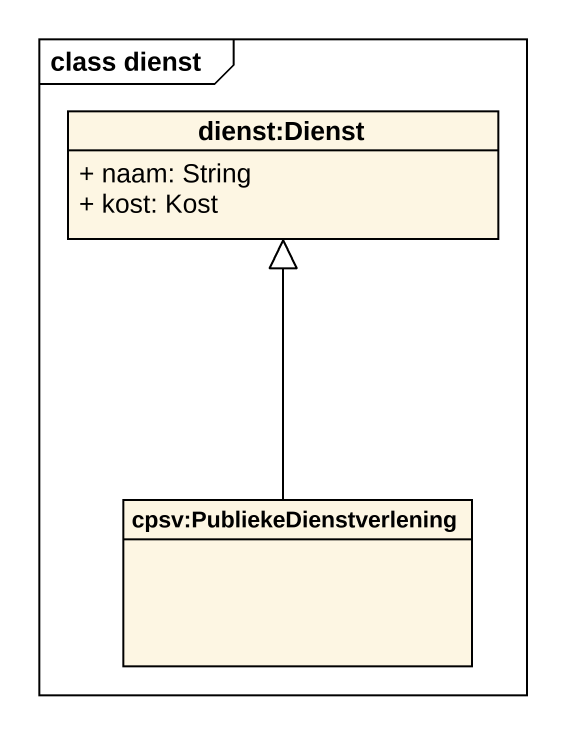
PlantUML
@startuml
mainframe class dienst
hide circle
hide empty members
skinparam classAttributeIconSize 0
class "dienst:Dienst" as dienst_Dienst {
  + naam: String
  + kost: Kost
}
class "cpsv:PubliekeDienstverlening" as cpsv_PubliekeDienstverlening
cpsv_PubliekeDienstverlening -up-|> dienst_Dienst
@enduml
